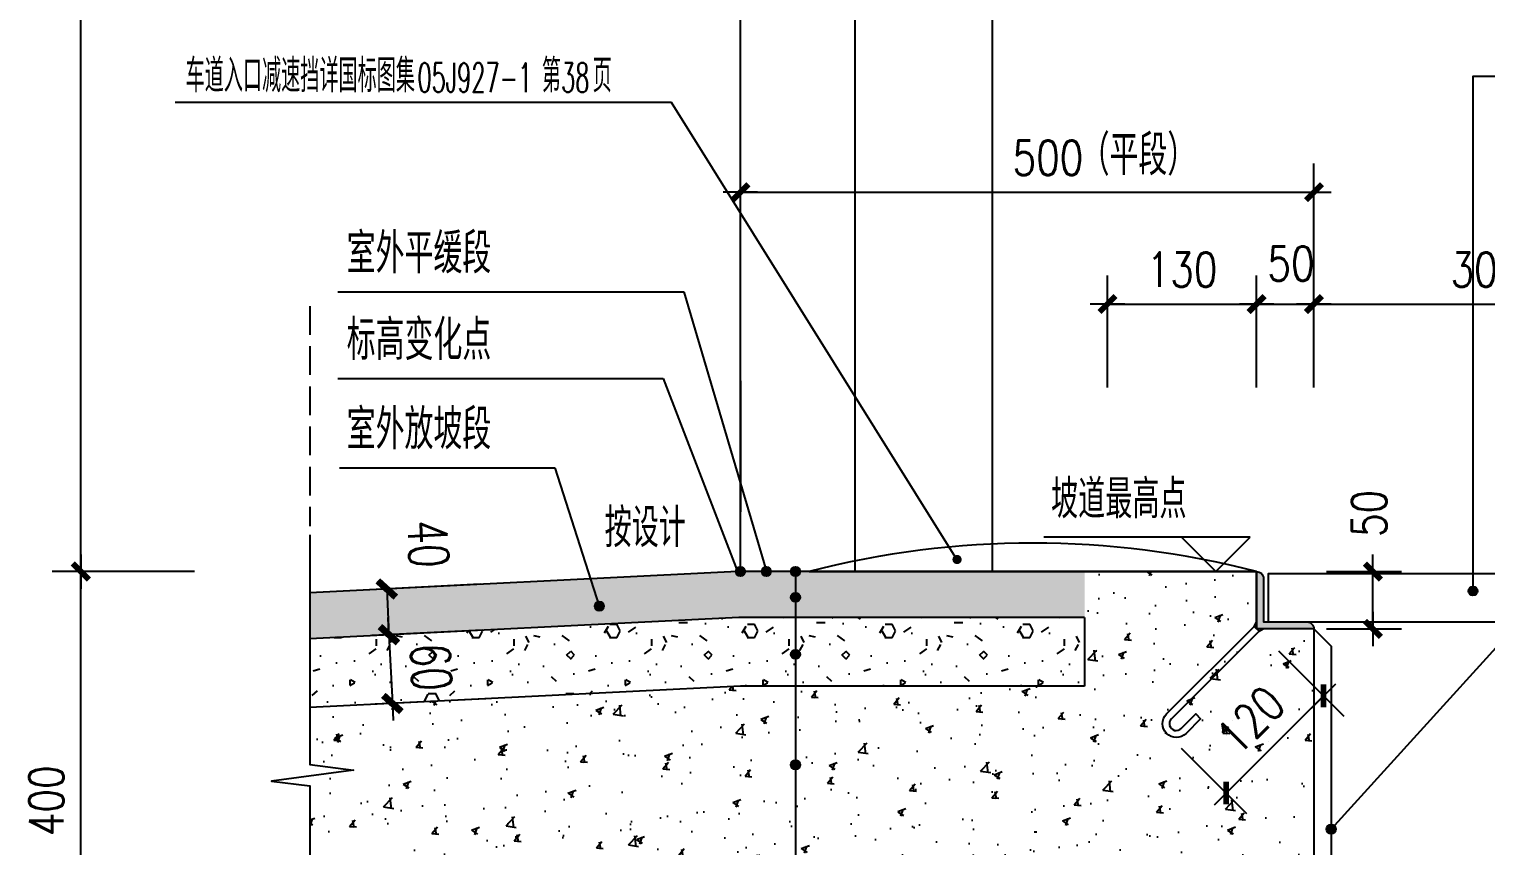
# Model space of a CAD drawing. Header units: millimetres. Extents: x 434053 to 1059003, y -2417481 to 936527.
# Drawn here: x 529602 to 530872, y -2321234 to -2320522 of the extents above; entities that cross this region are included whole.
import ezdxf

# ---------------------------------------------------------------- set-up
doc = ezdxf.new("R2010")
doc.units = ezdxf.units.MM
doc.header["$LTSCALE"] = 1000
doc.header["$MEASUREMENT"] = 0
doc.linetypes.add('DASH', pattern=[0.35, 0.25, -0.1])
doc.layers.get('Defpoints').update_dxf_attribs({"color": 6})
for name, color, linetype in [('column-1', 5, 'Continuous'), ('DIM', 3, 'Continuous'), ('DIM_LEAD', 3, 'Continuous'), ('PUB_DIM', 83, 'Continuous'), ('PUB_TEXT', 7, 'Continuous'), ('TEXT', 7, 'Continuous'), ('WALL', 5, 'Continuous'), ('剖折号', 9, 'Continuous'), ('填充', 8, 'Continuous')]:
    doc.layers.add(name, color=color, linetype=linetype)
doc.styles.add('_TCH_DIM', font='SIMPLEX.shx', dxfattribs={"width": 0.8, "height": 3, "bigfont": 'GBCBIG.shx'})
doc.styles.add('_TCH_DIM_T3', font='SIMPLEX', dxfattribs={"width": 0.705882, "bigfont": 'GBCBIG'})
doc.styles.add('DIM_FONT_T3', font='SIMPLEX.shx', dxfattribs={"width": 0.8})
doc.styles.add('HZ', font='romant', dxfattribs={"width": 0.7, "bigfont": 'hztxt3s'})
doc.styles.get("Standard").update_dxf_attribs({"font": 'gbenor.shx', "bigfont": 'gbcbig.shx'})
doc.dimstyles.new('_TCH_ARCH&&15', dxfattribs={"dimtxt": 34.425, "dimasz": 15, "dimexe": 15, "dimexo": 15, "dimgap": 18.0375, "dimtad": 1, "dimdec": 0, "dimzin": 0, "dimdsep": 46, "dimtxsty": '_TCH_DIM_T3', "dimblk": 'ARCHTICK', "dimcen": 0.09, "dimclrt": 7, "dimazin": 2, "dimtfac": 1, "dimtdec": 0, "dimtix": 1, "dimtmove": 2, "dimatfit": 3, "dimfxl": 1, "dimtolj": 1, "dimtzin": 0, "dimarcsym": 0})
doc.dimstyles.new('DIMN20$TCH&&10', dxfattribs={"dimtxt": 30, "dimasz": 0.1, "dimexe": 25, "dimexo": 30, "dimgap": 15, "dimtad": 1, "dimdec": 0, "dimzin": 0, "dimdsep": 46, "dimtxsty": 'DIM_FONT_T3', "dimblk": '_DIMX', "dimblk1": '_DIMX', "dimblk2": '_DIMX', "dimcen": 0.09, "dimclrt": 7, "dimadec": 0, "dimazin": 0, "dimtfac": 1, "dimtdec": 0, "dimtix": 1, "dimtmove": 2, "dimatfit": 3, "dimldrblk": '_DIMX', "dimfxl": 1, "dimtolj": 1, "dimtzin": 0, "dimarcsym": 0})

# ---------------------------------------------------------------- blocks, each defined once
blk = doc.blocks.new('asgdsfgf')
at = {"layer": 'DIM_LEAD'}
for p, q in [((860.9, 2449.1), (428.4, 2449.1)), ((1109.9, 2050.6), (860.9, 2449.1))]:
    blk.add_line(p, q, dxfattribs=at)
at = {"layer": 'DIM_LEAD', "const_width": 4}
blk.add_lwpolyline([(1111, 2048.9, 1), (1108.9, 2052.3, 1)], format="xyb", close=True, dxfattribs=at)
at = {"layer": 'WALL', "color": 2}
blk.add_lwpolyline([(981, 2040.1), (1371, 2040.1, 0.127304), (981, 2040.1, 4.414524)], format="xyb", dxfattribs=at)
at = {"layer": 'PUB_TEXT', "style": '_TCH_DIM'}
for s, height, width, p in [('车道入口减速挡详国标图集', 28.936, 0.8, (437.4, 2458.1)), ('第', 28.9, 0.8, (748, 2458.1)), ('05J927-1', 25.5, 0.564706, (639.6, 2458.1)), ('38', 25.5, 0.564706, (764.8, 2458.1)), ('页', 28.9, 0.8, (792.3, 2458.1))]:
    blk.add_text(s, height=height, dxfattribs=dict(at, width=width)).set_placement(p)
blk = doc.blocks.new('_DIMX')
blk.add_line((-150, 0), (150, 0))
at = {"const_width": 50}
blk.add_lwpolyline([(-70, -70), (70, 70)], dxfattribs=at)
blk = doc.blocks.new('*D100')
at = {"layer": 'Defpoints', "color": 0, "transparency": 16777216}
for p in [(1071.1, 1188.1), (1131.6, 1127.5), (986.2, 1103.2)]:
    blk.add_point(p, dxfattribs=at)
at = {"layer": 'PUB_DIM', "color": 0, "lineweight": -2, "transparency": 16777216}
for p, q in [((1092.3, 1166.8), (1149.3, 1109.8)), ((1046.8, 1042.7), (1131.5, 1127.5)), ((1007.4, 1082), (1064.4, 1025))]:
    blk.add_line(p, q, dxfattribs=at)
at = {"layer": 'PUB_DIM', "color": 0, "lineweight": -2, "transparency": 16777216, "xscale": 0.1, "yscale": 0.1, "zscale": 0.1}
for p, rotation in [((1131.6, 1127.5), 45.0000000000786), ((1046.7, 1042.7), 225.0000000000786)]:
    blk.add_blockref('_DIMX', p, dxfattribs=dict(at, rotation=rotation))
at = {"layer": 'PUB_DIM', "color": 7, "transparency": 16777216, "insert": (1068, 1106.3), "char_height": 30, "attachment_point": 5, "rotation": 45, "style": 'DIM_FONT_T3'}
blk.add_mtext('\\A1;120', dxfattribs=at)
blk = doc.blocks.new('*D103')
at = {"layer": 'Defpoints', "color": 0, "transparency": 16777216}
for p in [(48.2, 1235.9), (177.3, 1235.9), (177.3, 836.1)]:
    blk.add_point(p, dxfattribs=at)
at = {"layer": 'PUB_DIM', "color": 0, "lineweight": -2, "transparency": 16777216}
for p, q in [((147.3, 1235.9), (23.2, 1235.9)), ((48.2, 836.2), (48.2, 1235.8)), ((147.3, 836.1), (23.2, 836.1))]:
    blk.add_line(p, q, dxfattribs=at)
at = {"layer": 'PUB_DIM', "color": 0, "lineweight": -2, "transparency": 16777216, "xscale": 0.1, "yscale": 0.1, "zscale": 0.1}
for p, rotation in [((48.2, 1235.9), 90), ((48.2, 836.1), 270)]:
    blk.add_blockref('_DIMX', p, dxfattribs=dict(at, rotation=rotation))
at = {"layer": 'PUB_DIM', "color": 7, "transparency": 16777216, "insert": (18.2, 1036), "char_height": 30, "attachment_point": 5, "rotation": 90, "style": 'DIM_FONT_T3'}
blk.add_mtext('\\A1;400', dxfattribs=at)
blk = doc.blocks.new('*D104')
at = {"layer": 'Defpoints', "color": 0, "transparency": 16777216}
for p in [(48.2, 2278.1), (177.3, 2278.1), (177.3, 1235.9)]:
    blk.add_point(p, dxfattribs=at)
at = {"layer": 'PUB_DIM', "color": 0, "lineweight": -2, "transparency": 16777216}
for p, q in [((147.3, 2278.1), (23.2, 2278.1)), ((48.2, 1236), (48.2, 2278)), ((147.3, 1235.9), (23.2, 1235.9))]:
    blk.add_line(p, q, dxfattribs=at)
at = {"layer": 'PUB_DIM', "color": 0, "lineweight": -2, "transparency": 16777216, "xscale": 0.1, "yscale": 0.1, "zscale": 0.1}
for p, rotation in [((48.2, 2278.1), 90), ((48.2, 1235.9), 270)]:
    blk.add_blockref('_DIMX', p, dxfattribs=dict(at, rotation=rotation))
at = {"layer": 'PUB_DIM', "color": 7, "transparency": 16777216, "insert": (18.2, 1757), "char_height": 30, "attachment_point": 5, "rotation": 90, "style": 'DIM_FONT_T3'}
blk.add_mtext('\\A1;h', dxfattribs=at)
blk = doc.blocks.new('_ArchTick')
at = {"color": 0, "linetype": 'ByBlock', "const_width": 0.4}
blk.add_lwpolyline([(-0.5, -0.5), (0.5, 0.5)], dxfattribs=at)
blk = doc.blocks.new('*D105')
at = {"layer": 'Defpoints', "color": 0, "transparency": 16777216}
for p in [(413.3, 1185.6), (319.8, 1120.8), (416.3, 1125.6)]:
    blk.add_point(p, dxfattribs=at)
at = {"layer": 'PUB_DIM', "color": 0, "lineweight": -2, "transparency": 16777216}
for p, q in [((316.8, 1180.8), (316.1, 1195.8)), ((398.3, 1184.8), (301.9, 1180)), ((316.8, 1180.8), (319.8, 1120.8)), ((401.3, 1124.9), (304.8, 1120.1)), ((319.8, 1120.8), (320.6, 1105.9))]:
    blk.add_line(p, q, dxfattribs=at)
at = {"layer": 'PUB_DIM', "color": 0, "lineweight": -2, "transparency": 16777216, "xscale": 15, "yscale": 15, "zscale": 15}
for p, rotation in [((316.8, 1180.8), 272.8466933819821), ((319.8, 1120.8), 92.84669338198212)]:
    blk.add_blockref('_ArchTick', p, dxfattribs=dict(at, rotation=rotation))
at = {"layer": 'PUB_DIM', "color": 7, "transparency": 16777216, "insert": (353.5, 1152.6), "char_height": 34.42, "attachment_point": 5, "rotation": 272.8467, "style": '_TCH_DIM_T3'}
blk.add_mtext('\\A1;60', dxfattribs=at)
blk = doc.blocks.new('*D109')
at = {"layer": 'Defpoints', "color": 0, "transparency": 16777216}
for p in [(1104.1, 1235.9), (1174.6, 1235.9), (1104.1, 1185.9)]:
    blk.add_point(p, dxfattribs=at)
at = {"layer": 'PUB_DIM', "color": 0, "lineweight": -2, "transparency": 16777216}
for p, q in [((1134.1, 1235.9), (1199.6, 1235.9)), ((1174.6, 1186), (1174.6, 1235.8)), ((1134.1, 1185.9), (1199.6, 1185.9))]:
    blk.add_line(p, q, dxfattribs=at)
at = {"layer": 'PUB_DIM', "color": 0, "lineweight": -2, "transparency": 16777216, "xscale": 0.1, "yscale": 0.1, "zscale": 0.1}
for p, rotation in [((1174.6, 1235.9), 90), ((1174.6, 1185.9), 270)]:
    blk.add_blockref('_DIMX', p, dxfattribs=dict(at, rotation=rotation))
at = {"layer": 'PUB_DIM', "color": 7, "transparency": 16777216, "insert": (1171.3, 1286.6), "char_height": 30, "attachment_point": 5, "rotation": 90, "style": 'DIM_FONT_T3'}
blk.add_mtext('\\A1;50', dxfattribs=at)
blk = doc.blocks.new('*D110')
at = {"layer": 'Defpoints', "color": 0, "transparency": 16777216}
for p in [(1123.2, 1566.7), (623.2, 1437.3), (1123.2, 1437.3)]:
    blk.add_point(p, dxfattribs=at)
at = {"layer": 'PUB_DIM', "color": 0, "lineweight": -2, "transparency": 16777216}
for p, q in [((623.2, 1467.3), (623.2, 1591.7)), ((1123.2, 1467.3), (1123.2, 1591.7)), ((623.3, 1566.7), (1123.1, 1566.7))]:
    blk.add_line(p, q, dxfattribs=at)
at = {"layer": 'PUB_DIM', "color": 0, "lineweight": -2, "transparency": 16777216, "xscale": 0.1, "yscale": 0.1, "zscale": 0.1, "rotation": 180}
blk.add_blockref('_DIMX', (623.2, 1566.7), dxfattribs=at)
at = {"layer": 'PUB_DIM', "color": 0, "lineweight": -2, "transparency": 16777216, "xscale": 0.1, "yscale": 0.1, "zscale": 0.1}
blk.add_blockref('_DIMX', (1123.2, 1566.7), dxfattribs=at)
at = {"layer": 'PUB_DIM', "color": 7, "transparency": 16777216, "insert": (891.3, 1596.7), "char_height": 30, "attachment_point": 5, "style": 'DIM_FONT_T3'}
blk.add_mtext('\\A1;500', dxfattribs=at)
blk = doc.blocks.new('*D111')
at = {"layer": 'Defpoints', "color": 0, "transparency": 16777216}
for p in [(1073.2, 1469.2), (943.2, 1366.4), (1073.2, 1366.4)]:
    blk.add_point(p, dxfattribs=at)
at = {"layer": 'PUB_DIM', "color": 0, "lineweight": -2, "transparency": 16777216}
for p, q in [((943.2, 1396.4), (943.2, 1494.2)), ((1073.2, 1396.4), (1073.2, 1494.2)), ((943.3, 1469.2), (1073.1, 1469.2))]:
    blk.add_line(p, q, dxfattribs=at)
at = {"layer": 'PUB_DIM', "color": 0, "lineweight": -2, "transparency": 16777216, "xscale": 0.1, "yscale": 0.1, "zscale": 0.1, "rotation": 180}
blk.add_blockref('_DIMX', (943.2, 1469.2), dxfattribs=at)
at = {"layer": 'PUB_DIM', "color": 0, "lineweight": -2, "transparency": 16777216, "xscale": 0.1, "yscale": 0.1, "zscale": 0.1}
blk.add_blockref('_DIMX', (1073.2, 1469.2), dxfattribs=at)
at = {"layer": 'PUB_DIM', "color": 7, "transparency": 16777216, "insert": (1008.2, 1499.2), "char_height": 30, "attachment_point": 5, "style": 'DIM_FONT_T3'}
blk.add_mtext('\\A1;130', dxfattribs=at)
blk = doc.blocks.new('*D112')
at = {"layer": 'Defpoints', "color": 0, "transparency": 16777216}
for p in [(1123.2, 1469.2), (1073.2, 1366.4), (1123.2, 1366.4)]:
    blk.add_point(p, dxfattribs=at)
at = {"layer": 'PUB_DIM', "color": 0, "lineweight": -2, "transparency": 16777216}
for p, q in [((1073.2, 1396.4), (1073.2, 1494.2)), ((1123.2, 1396.4), (1123.2, 1494.2)), ((1073.3, 1469.2), (1123.1, 1469.2))]:
    blk.add_line(p, q, dxfattribs=at)
at = {"layer": 'PUB_DIM', "color": 0, "lineweight": -2, "transparency": 16777216, "xscale": 0.1, "yscale": 0.1, "zscale": 0.1, "rotation": 180}
blk.add_blockref('_DIMX', (1073.2, 1469.2), dxfattribs=at)
at = {"layer": 'PUB_DIM', "color": 0, "lineweight": -2, "transparency": 16777216, "xscale": 0.1, "yscale": 0.1, "zscale": 0.1}
blk.add_blockref('_DIMX', (1123.2, 1469.2), dxfattribs=at)
at = {"layer": 'PUB_DIM', "color": 7, "transparency": 16777216, "insert": (1103.2, 1504.5), "char_height": 30, "attachment_point": 5, "style": 'DIM_FONT_T3'}
blk.add_mtext('\\A1;50', dxfattribs=at)
blk = doc.blocks.new('*D116')
at = {"layer": 'Defpoints', "color": 0, "transparency": 16777216}
for p in [(1423.1, 1469.2), (1123.1, 1386.5), (1423.1, 1386.5)]:
    blk.add_point(p, dxfattribs=at)
at = {"layer": 'PUB_DIM', "color": 0, "lineweight": -2, "transparency": 16777216}
for p, q in [((1123.1, 1416.5), (1123.1, 1494.2)), ((1423.1, 1416.5), (1423.1, 1494.2)), ((1123.2, 1469.2), (1423, 1469.2))]:
    blk.add_line(p, q, dxfattribs=at)
at = {"layer": 'PUB_DIM', "color": 0, "lineweight": -2, "transparency": 16777216, "xscale": 0.1, "yscale": 0.1, "zscale": 0.1, "rotation": 180}
blk.add_blockref('_DIMX', (1123.1, 1469.2), dxfattribs=at)
at = {"layer": 'PUB_DIM', "color": 0, "lineweight": -2, "transparency": 16777216, "xscale": 0.1, "yscale": 0.1, "zscale": 0.1}
blk.add_blockref('_DIMX', (1423.1, 1469.2), dxfattribs=at)
at = {"layer": 'PUB_DIM', "color": 7, "transparency": 16777216, "insert": (1273.1, 1499.2), "char_height": 30, "attachment_point": 5, "style": 'DIM_FONT_T3'}
blk.add_mtext('\\A1;300', dxfattribs=at)
blk = doc.blocks.new('A$C33BC0537')
h = blk.add_hatch(color=256)
edge = h.paths.add_edge_path()
edge.add_arc((1073.2, 1229.9), 6, 0, 90, ccw=False)
edge.add_line((1079.2, 1229.9), (1079.2, 1191.9))
edge.add_line((1079.2, 1191.9), (1117.2, 1191.9))
edge.add_arc((1117.2, 1185.9), 6, 0, 90, ccw=False)
edge.add_line((1123.2, 1185.9), (1073.2, 1185.9))
edge.add_line((1073.2, 1185.9), (1073.2, 1235.9))
at = {"layer": 'DIM'}
h = blk.add_hatch(color=256, dxfattribs=at)
edge = h.paths.add_edge_path()
edge.add_arc((623.2, 1235.9), 4, 0, 360)
h = blk.add_hatch(color=256, dxfattribs=at)
edge = h.paths.add_edge_path()
edge.add_arc((645.8, 1235.9), 4, 0, 360)
h = blk.add_hatch(color=256, dxfattribs=at)
edge = h.paths.add_edge_path()
edge.add_arc((671.2, 1235.9), 4, 0, 360)
h = blk.add_hatch(color=256, dxfattribs=at)
edge = h.paths.add_edge_path()
edge.add_arc((1261.8, 1218.9), 4, 0, 360)
h = blk.add_hatch(color=256, dxfattribs=at)
edge = h.paths.add_edge_path()
edge.add_arc((500.2, 1205.7), 4, 0, 360)
h = blk.add_hatch(color=256, dxfattribs=at)
edge = h.paths.add_edge_path()
edge.add_arc((671.2, 1213.4), 4, 0, 360)
h = blk.add_hatch(color=256, dxfattribs=at)
edge = h.paths.add_edge_path()
edge.add_arc((671.2, 1163.7), 4, 0, 360)
h = blk.add_hatch(color=256, dxfattribs=at)
edge = h.paths.add_edge_path()
edge.add_arc((671.2, 1067.3), 4, 0, 360)
h = blk.add_hatch(color=256, dxfattribs=at)
edge = h.paths.add_edge_path()
edge.add_arc((1138.2, 1011.2), 4, 0, 360)
at = {"layer": '填充'}
h = blk.add_hatch(dxfattribs=at)
h.set_pattern_fill('加气混凝土', color=256, scale=5, style=0)
h.set_pattern_definition([(0, (-318057.92, 384360), (30, 60), [0, -60]), (0, (-318093.02, 384351.9), (30, 60), [0, -60]), (0, (-318073.52, 384351.3), (30, 60), [0, -60]), (0, (-318052.22, 384369), (30, 60), [0, -60]), (0, (-318077.12, 384348.3), (30, 60), [0, -60]), (0, (-318046.22, 384406.8), (30, 60), [0, -60]), (0, (-318064.52, 384402), (30, 60), [0, -60]), (0, (-318054.92, 384394.5), (30, 60), [0, -60]), (0, (-318103.82, 384393.3), (30, 60), [0, -60]), (0, (-318074.42, 384390.6), (30, 60), [0, -60]), (0, (-318085.82, 384375.3), (30, 60), [0, -60]), (0, (-318085.22, 384352.8), (30, 60), [0, -60]), (0, (-318062.72, 384350.4), (30, 60), [0, -60]), (0, (-318046.22, 384376.8), (30, 60), [0, -60]), (0, (-318102.32, 384367.5), (30, 60), [0, -60]), (0, (-318097.22, 384377.7), (30, 60), [0, -60]), (0, (-318073.82, 384373.5), (30, 60), [0, -60]), (0, (-318082.22, 384364.8), (30, 60), [0, -60]), (0, (-318087.02, 384384.6), (30, 60), [0, -60]), (0, (-318079.52, 384407.1), (30, 60), [0, -60]), (0, (-318099.92, 384354.9), (30, 60), [0, -60]), (0, (-318066.92, 384394.8), (30, 60), [0, -60]), (0, (-318094.82, 384395.7), (30, 60), [0, -60]), (0, (-318099.62, 384403.5), (30, 60), [0, -60]), (130.601294, (-318049.9032, 384388.017), (-149.999998343, 180.000000787), [2.6341554, -1103.7111]), (18.4349488, (-318054.189, 384389.16), (149.99999945, 59.99999956), [2.710524, -376.76279]), (90, (-318054.19, 384386.588), (30, 60), [2.5714284, -117.428565]), (161.565051, (-318051.6175, 384385.731), (-150.00000076, 59.99999553), [2.710524, -376.76279]), (53.1301023, (-318051.617, 384385.731), (30.00000006, 59.99999997), [2.857143, -297.14285]), (135, (-318049.332, 384355.16), (-30.0000036, 59.9999959), [2.424366, -167.28126]), (45, (-318052.76, 384355.16), (29.9999998, 59.9999998), [2.424366, -167.28126]), (135, (-318051.046, 384353.446), (-30.0000036, 59.9999959), [2.424366, -167.28126]), (45, (-318051.046, 384353.446), (29.9999998, 59.9999998), [2.424366, -167.28126]), (116.565051, (-318078.19, 384395.446), (-5e-06, 119.999997), [3.1943826, -63.88765]), (180, (-318079.62, 384398.3), (-30, 60), [3.4285716, -56.571425]), (63.434949, (-318084.475, 384395.446), (3e-07, 119.9999994), [3.1943826, -63.88765]), (116.565051, (-318083.046, 384392.59), (-5e-06, 119.999997), [3.1943826, -63.88765]), (0, (-318083.046, 384392.59), (30, 60), [3.4285716, -56.571425]), (63.434949, (-318079.62, 384392.59), (3e-07, 119.9999994), [3.1943826, -63.88765]), (107.102728, (-318055.6175, 384375.16), (-89.999996559, 300.000000484), [3.8861346, -1628.29025]), (143.972626, (-318056.7603, 384378.874), (-569.999992774, 419.999999525), [3.8861346, -812.202]), (180, (-318059.903, 384381.16), (-30, 60), [3.7142856, -56.28571]), (36.0273733, (-318066.7603, 384378.874), (569.999995788, 419.999995472), [3.8861346, -812.202]), (71.565051, (-318067.903, 384375.446), (90.00000046, 299.99999948), [3.6140316, -375.85928]), (107.102728, (-318066.7603, 384371.7313), (-89.999996559, 300.000000484), [3.8861346, -1628.29025]), (143.972626, (-318063.6175, 384369.4456), (-569.999992774, 419.999999525), [3.8861346, -812.202]), (0, (-318063.62, 384369.446), (30, 60), [3.7142856, -56.28571]), (36.0273733, (-318059.903, 384369.4456), (569.999995788, 419.999995472), [3.8861346, -812.202]), (71.565051, (-318056.76, 384371.731), (90.00000046, 299.99999948), [3.6140316, -375.85928]), (150.255118, (-318055.046, 384403.16), (-90.00000021, 59.99999926), [2.303502, -481.43196]), (90, (-318057.046, 384402.017), (30, 60), [2.2857144, -117.714275]), (29.7448813, (-318057.046, 384402.017), (90.00000005, 59.99999972), [2.303502, -481.43196]), (116.565051, (-318069.046, 384360.59), (-5e-06, 119.999997), [3.1943826, -63.88765]), (168.690067, (-318070.4746, 384363.4456), (-270.0000002, 59.999998494), [2.9137254, -608.96855]), (41.1859251, (-318075.6175, 384362.017), (749.999995456, 659.999994229), [3.0371844, -1272.5802]), (90, (-318075.617, 384359.16), (30, 60), [2.857143, -117.14285]), (138.814074, (-318073.3318, 384357.16), (-749.999986669, 660.000004204), [3.0371844, -1272.5802]), (16.6992442, (-318073.3318, 384357.16), (989.999992552, 299.999996858), [2.982945, -1249.85375]), (60.9453959, (-318070.4746, 384358.017), (29.99999992, 59.99999947), [2.9416086, -1232.53395]), (109.983106, (-318094.189, 384385.7313), (-150.000000565, 419.999998889), [3.3442, -1401.21975]), (155.556045, (-318095.3318, 384388.8742), (-390.000001487, 179.99999626), [3.4522986, -1446.51315]), (24.4439547, (-318101.6175, 384388.8742), (390.000000195, 179.999999134), [3.4522986, -1446.51315]), (70.0168934, (-318102.7603, 384385.7313), (150.000000452, 419.999998958), [3.3442, -1401.21975]), (109.983106, (-318101.6175, 384382.5885), (-150.000000565, 419.999998889), [3.3442, -1401.21975]), (160.016893, (-318098.4746, 384381.4456), (-150.00000009, 59.999997267), [3.3442, -698.93775]), (19.9831065, (-318098.4746, 384381.4456), (149.999999176, 59.999999905), [3.3442, -698.93775]), (70.0168934, (-318095.3318, 384382.5885), (150.000000452, 419.999998958), [3.3442, -1401.21975]), (122.005383, (-318071.903, 384380.303), (-30.00000403, 59.99999694), [2.695423, -563.3434]), (18.4349488, (-318075.903, 384381.731), (149.99999945, 59.99999956), [2.710524, -376.76279]), (90, (-318075.903, 384379.16), (30, 60), [2.5714284, -117.428565]), (161.565051, (-318073.332, 384378.303), (-150.00000076, 59.99999553), [2.710524, -376.76279]), (54.4623222, (-318073.3318, 384378.3028), (209.999999696, 299.99999955), [2.457807, -1029.82115]), (116.565051, (-318089.33, 384365.73), (-5e-06, 119.999997), [3.1943826, -63.88765]), (180, (-318090.76, 384368.59), (-30, 60), [3.142857, -56.85714]), (59.0362434, (-318095.6175, 384365.7313), (30.0000001, 59.99999971), [3.331973, -696.3822]), (120.963756, (-318093.903, 384362.874), (-30.0000041, 59.999997245), [3.331973, -696.3822]), (0, (-318093.903, 384362.874), (30, 60), [3.142857, -56.85714]), (63.434949, (-318090.76, 384362.874), (3e-07, 119.9999994), [3.1943826, -63.88765])])
h.paths.add_polyline_path([(923.2, 1195.9), (923.2, 1235.9), (620.7, 1235.9), (247.8, 1217.4), (247.8, 1177.3), (621.7, 1195.9)])
h = blk.add_hatch(dxfattribs=at)
h.set_pattern_fill('混凝土', color=256, scale=10, style=0)
h.set_pattern_definition([(50, (-353120.31, 387589.974), (71.726018, -6.2752135), [7.5, -82.5]), (355, (-353120.31, 387589.974), (-13.875133, 75.219213), [6, -66]), (100.4514, (-353114.335, 387589.45), (57.850938, 68.943954), [6.374019, -70.114211]), (46.1842, (-353120.31, 387609.97), (106.724105, -16.551901), [11.25, -123.75]), (96.6356, (-353111.42, 387608.59), (93.46627, 97.411787), [9.561029, -105.1713]), (351.1842, (-353120.31, 387609.97), (93.466195, 97.41186), [9, -99]), (21, (-353110.31, 387604.974), (59.690705, -40.261889), [7.5, -82.5]), (326, (-353110.31, 387604.974), (24.331533, 72.515005), [6, -66]), (71.4514, (-353105.34, 387601.62), (84.022263, 32.25305), [6.374019, -70.114211]), (37.5, (-353120.312, 387589.974), (1.2159855, 33.2893854), [0, -65.2, 0, -67, 0, -66.25]), (7.5, (-353120.312, 387589.974), (26.3069537, 39.4411712), [0, -38.2, 0, -63.7, 0, -25.25]), (327.5, (-353142.612, 387589.974), (53.3822436, -2.2554872), [0, -25, 0, -78, 0, -103.5]), (317.5, (-353152.61, 387589.974), (58.318617, 10.0104982), [0, -32.5, 0, -51.8, 0, -73.5])])
h.paths.add_polyline_path([(247.8, 1117.3), (623.2, 1135.9), (923.2, 1135.9), (923.2, 1235.9), (1073.2, 1235.9), (1073.2, 1185.9), (1123.2, 1185.9), (1123.2, 836.1), (1423.2, 836.1), (1423.2, 1185.9), (1473.2, 1185.9), (1473.2, 1235.9), (1614.2, 1235.9), (1623.2, 1235.1), (1623.2, 586.1), (923.2, 586.1), (923.2, 986.1), (630.6, 986.1), (247.8, 967.1)])
h = blk.add_hatch(dxfattribs=at)
h.set_pattern_fill('加气混凝土', color=256, scale=10, style=0)
h.set_pattern_definition([(0, (-318040.22, 384341.7), (60, 120), [0, -120]), (0, (-318110.42, 384325.5), (60, 120), [0, -120]), (0, (-318071.42, 384324.3), (60, 120), [0, -120]), (0, (-318028.82, 384359.7), (60, 120), [0, -120]), (0, (-318078.62, 384318.3), (60, 120), [0, -120]), (0, (-318016.82, 384435.3), (60, 120), [0, -120]), (0, (-318053.42, 384425.7), (60, 120), [0, -120]), (0, (-318034.22, 384410.7), (60, 120), [0, -120]), (0, (-318132.02, 384408.3), (60, 120), [0, -120]), (0, (-318073.22, 384402.9), (60, 120), [0, -120]), (0, (-318096.02, 384372.3), (60, 120), [0, -120]), (0, (-318094.82, 384327.3), (60, 120), [0, -120]), (0, (-318049.82, 384322.5), (60, 120), [0, -120]), (0, (-318016.82, 384375.3), (60, 120), [0, -120]), (0, (-318129.02, 384356.7), (60, 120), [0, -120]), (0, (-318118.82, 384377.1), (60, 120), [0, -120]), (0, (-318072.02, 384368.7), (60, 120), [0, -120]), (0, (-318088.82, 384351.3), (60, 120), [0, -120]), (0, (-318098.42, 384390.9), (60, 120), [0, -120]), (0, (-318083.42, 384435.9), (60, 120), [0, -120]), (0, (-318124.22, 384331.5), (60, 120), [0, -120]), (0, (-318058.22, 384411.3), (60, 120), [0, -120]), (0, (-318114.02, 384413.1), (60, 120), [0, -120]), (0, (-318123.62, 384428.7), (60, 120), [0, -120]), (130.601294, (-318024.189, 384397.7313), (-299.99999669, 360.00000157), [5.26831, -2207.4222]), (18.434949, (-318032.76, 384400.017), (299.9999989, 119.9999991), [5.421048, -753.52558]), (90, (-318032.76, 384394.874), (60, 120), [5.142857, -234.85713]), (161.565051, (-318027.617, 384393.16), (-300.0000015, 119.99999105), [5.421048, -753.52558]), (53.1301023, (-318027.617, 384393.16), (60.0000001, 120), [5.714286, -594.2857]), (135, (-318023.046, 384332.017), (-60.0000073, 119.999992), [4.848732, -334.56252]), (45, (-318029.903, 384332.017), (59.9999996, 119.9999995), [4.848732, -334.56252]), (135, (-318026.475, 384328.59), (-60.0000073, 119.999992), [4.848732, -334.56252]), (45, (-318026.475, 384328.59), (59.9999996, 119.9999995), [4.848732, -334.56252]), (116.56505, (-318080.76, 384412.59), (-1e-05, 239.999993), [6.388765, -127.7753]), (180, (-318083.62, 384418.3), (-60, 120), [6.857143, -113.14285]), (63.43495, (-318093.33, 384412.59), (5e-07, 239.999999), [6.388765, -127.7753]), (116.56505, (-318090.47, 384406.87), (-1e-05, 239.999993), [6.388765, -127.7753]), (0, (-318090.47, 384406.87), (60, 120), [6.857143, -113.14285]), (63.43495, (-318083.62, 384406.87), (5e-07, 239.999999), [6.388765, -127.7753]), (107.102728, (-318035.6175, 384372.017), (-179.99999312, 600.000000968), [7.77227, -3256.5805]), (143.972626, (-318037.903, 384379.446), (-1139.99998555, 839.99999905), [7.77227, -1624.404]), (180, (-318044.19, 384384.02), (-60, 120), [7.42857, -112.57142]), (36.0273733, (-318057.903, 384379.446), (1139.99999158, 839.99999094), [7.77227, -1624.404]), (71.565051, (-318060.189, 384372.588), (180.0000009, 599.999999), [7.228063, -751.71856]), (107.102728, (-318057.903, 384365.16), (-179.99999312, 600.000000968), [7.77227, -3256.5805]), (143.972626, (-318051.6175, 384360.5885), (-1139.99998555, 839.99999905), [7.77227, -1624.404]), (0, (-318051.62, 384360.59), (60, 120), [7.42857, -112.57142]), (36.0273733, (-318044.189, 384360.5885), (1139.99999158, 839.99999094), [7.77227, -1624.404]), (71.565051, (-318037.903, 384365.16), (180.0000009, 599.999999), [7.228063, -751.71856]), (150.255118, (-318034.475, 384428.017), (-180.00000043, 119.9999985), [4.607004, -962.86392]), (90, (-318038.475, 384425.73), (60, 120), [4.57143, -235.42855]), (29.7448813, (-318038.475, 384425.731), (180.0000001, 119.99999944), [4.607004, -962.86392]), (116.56505, (-318062.47, 384342.87), (-1e-05, 239.999993), [6.388765, -127.7753]), (168.690067, (-318065.332, 384348.588), (-540.0000004, 119.999997), [5.82745, -1217.9371]), (41.1859251, (-318075.6175, 384345.7313), (1499.99999091, 1319.99998846), [6.07437, -2545.1604]), (90, (-318075.62, 384340.02), (60, 120), [5.714286, -234.2857]), (138.814074, (-318071.046, 384336.017), (-1499.99997334, 1320.00000841), [6.07437, -2545.1604]), (16.6992442, (-318071.046, 384336.017), (1979.9999851, 599.999993716), [5.96589, -2499.7075]), (60.9453959, (-318065.332, 384337.7313), (59.99999984, 119.99999894), [5.883217, -2465.0679]), (109.983106, (-318112.7603, 384393.16), (-300.00000113, 839.999997777), [6.6884, -2802.4395]), (155.556045, (-318115.046, 384399.4456), (-780.000002973, 359.99999252), [6.904597, -2893.0263]), (24.4439547, (-318127.6175, 384399.4456), (780.00000039, 359.99999827), [6.904597, -2893.0263]), (70.0168934, (-318129.903, 384393.16), (300.000000904, 839.999997916), [6.6884, -2802.4395]), (109.983106, (-318127.6175, 384386.874), (-300.00000113, 839.999997777), [6.6884, -2802.4395]), (160.016893, (-318121.332, 384384.588), (-300.00000018, 119.99999453), [6.6884, -1397.8755]), (19.9831065, (-318121.332, 384384.588), (299.99999835, 119.9999998), [6.6884, -1397.8755]), (70.0168934, (-318115.046, 384386.874), (300.000000904, 839.999997916), [6.6884, -2802.4395]), (122.005383, (-318068.189, 384382.303), (-60.00000805, 119.99999387), [5.390846, -1126.6868]), (18.434949, (-318076.189, 384385.16), (299.9999989, 119.9999991), [5.421048, -753.52558]), (90, (-318076.19, 384380.02), (60, 120), [5.142857, -234.85713]), (161.565051, (-318071.046, 384378.303), (-300.0000015, 119.99999105), [5.421048, -753.52558]), (54.4623222, (-318071.046, 384378.303), (419.99999939, 599.9999991), [4.915614, -2059.6423]), (116.56505, (-318103.05, 384353.16), (-1e-05, 239.999993), [6.388765, -127.7753]), (180, (-318105.9, 384358.87), (-60, 120), [6.285714, -113.71428]), (59.0362434, (-318115.617, 384353.16), (60.0000002, 119.99999942), [6.663946, -1392.7644]), (120.963756, (-318112.189, 384347.446), (-60.0000082, 119.99999449), [6.663946, -1392.7644]), (0, (-318112.19, 384347.45), (60, 120), [6.285714, -113.71428]), (63.43495, (-318105.9, 384347.45), (5e-07, 239.999999), [6.388765, -127.7753])])
h.paths.add_polyline_path([(923.2, 1135.9), (923.2, 1175.9), (923.2, 1195.9), (621.7, 1195.9), (247.8, 1177.3), (247.8, 1117.3), (623.2, 1135.9)])
for p, q in [((272.1, 1479.7), (574, 1479.7)), ((574, 1479.7), (645.8, 1235.9)), ((272.1, 1404.2), (555.9, 1404.2)), ((555.9, 1404.2), (620.7, 1235.9)), ((273.6, 1326.3), (461.3, 1326.3)), ((461.3, 1326.3), (500.2, 1205.7))]:
    blk.add_line(p, q)
at = {"color": 3}
blk.add_line((1138.2, 1170.9), (1138.2, 895.3), dxfattribs=at)
for points in [[(623.2, 1235.9), (623.2, 2326.2)], [(623.2, 1402.1), (623.2, 1288)], [(1075.3, 1183.8), (1079, 1185.9)]]:
    blk.add_lwpolyline(points)
for points in [[(723.2, 2190.9), (842.8, 2190.9), (842.8, 1235.9), (723.2, 1235.9)], [(1083.2, 1191.9), (1463.2, 1191.9), (1463.2, 1233.9), (1083.2, 1233.9)]]:
    blk.add_lwpolyline(points, close=True)
at = {"linetype": 'DASH', "ltscale": 0.1}
blk.add_lwpolyline([(247.8, 1467.3), (247.8, 1275.4)], dxfattribs=at)
at = {"color": 3}
blk.add_lwpolyline([(1073.2, 1235.9, -0.414214), (1079.2, 1229.9), (1079.2, 1191.9), (1117.2, 1191.9, -0.414214), (1123.2, 1185.9), (1073.2, 1185.9)], format="xyb", close=True, dxfattribs=at)
blk.add_lwpolyline([(1011.7, 1094.7, -1), (994.7, 1111.7), (1071.1, 1188.1), (1075.3, 1183.8), (998.9, 1107.4, 1), (1007.4, 1099), (1020.2, 1111.7), (1024.4, 1107.4)], format="xyb", close=True)
blk.add_lwpolyline([(1123.2, 1185.9), (1138.2, 1170.9)], dxfattribs=at)
at = {"layer": 'column-1'}
for p, q in [((620.7, 1235.9), (247.8, 1217.4)), ((1073.2, 1235.9), (620.7, 1235.9)), ((1073.2, 1235.9), (1073.2, 1185.9)), ((621.7, 1195.9), (247.8, 1177.3)), ((923.2, 1195.9), (621.7, 1195.9)), ((923.2, 1195.9), (923.2, 1175.9)), ((1123.2, 1185.9), (1073.2, 1185.9)), ((1123.2, 1185.9), (1123.2, 836.1)), ((923.2, 1175.9), (923.2, 1135.9)), ((623.2, 1135.9), (247.8, 1117.3)), ((923.2, 1135.9), (623.2, 1135.9))]:
    blk.add_line(p, q, dxfattribs=at)
blk.add_lwpolyline([(1071.1, 1188.1), (1073.2, 1191.7)], dxfattribs=at)
at = {"layer": 'DIM'}
for centre in [(623.2, 1235.9), (645.8, 1235.9), (671.2, 1235.9), (1261.8, 1218.9), (500.2, 1205.7), (671.2, 1213.4), (671.2, 1163.7), (671.2, 1067.3), (1138.2, 1011.2)]:
    blk.add_circle(centre, 4, dxfattribs=at)
at = {"layer": 'PUB_DIM'}
for p, q in [((1067.6, 1265.9), (887.6, 1265.9)), ((1037.6, 1235.9), (1007.6, 1265.9)), ((1037.6, 1235.9), (1067.6, 1265.9))]:
    blk.add_line(p, q, dxfattribs=at)
at = {"layer": 'PUB_DIM', "transparency": 16777216}
for p, q in [((396.4, 1224.8), (299.9, 1220)), ((314.9, 1220.7), (316.8, 1180.8)), ((398.3, 1184.8), (301.9, 1180))]:
    blk.add_line(p, q, dxfattribs=at)
at = {"layer": 'PUB_DIM'}
for points in [[(1435.8, 1667.5), (1261.8, 1667.5), (1261.8, 1214.9)], [(2048.4, 1511.3), (1592, 1511.3), (1138.2, 1011.2)], [(671.2, 1235.9), (671.2, 294.6)]]:
    blk.add_lwpolyline(points, dxfattribs=at)
blk.add_lwpolyline([(584.5, 1251.8, 0, 0, 0), (528.1, 1248.2, 8, 0, 0), (498.2, 1246.4, 0, 0, 0)], format="xyseb", dxfattribs=at)
at = {"layer": '剖折号', "color": 9, "elevation": 0}
blk.add_lwpolyline([(247.8, 1268), (247.8, 1067.7), (285.8, 1062.7), (214.3, 1053), (247.8, 1048.9), (247.8, 708)], dxfattribs=at)
at = {"layer": 'PUB_DIM'}
for p, xscale, yscale, zscale, rotation in [((314.9, 1220.7), 15.00000000000001, 15.00000000000001, 15.00000000000001, 92.84669338205437), ((316.8, 1180.8), 15, 15, 15, 272.8466933820543)]:
    blk.add_blockref('_ArchTick', p, dxfattribs=dict(at, xscale=xscale, yscale=yscale, zscale=zscale, rotation=rotation))
at = {"layer": 'PUB_DIM', "color": 7, "transparency": 16777216, "insert": (351.1, 1260), "char_height": 34.42, "attachment_point": 5, "rotation": 272.8467, "style": '_TCH_DIM_T3'}
blk.add_mtext('\\A1;40', dxfattribs=at)
at = {"layer": 'PUB_TEXT', "style": 'HZ', "width": 0.7}
for s, p in [('坡道最高点', (894, 1282.2)), ('按设计', (504.8, 1257.2))]:
    blk.add_text(s, height=33.76, dxfattribs=at).set_placement(p)
at = {"layer": 'TEXT'}
for s, p in [('（平段）', (919.8, 1581.6)), ('室外平缓段', (280, 1496)), ('标高变化点', (280, 1420.4)), ('室外放坡段', (280, 1342.5))]:
    blk.add_text(s, height=35, dxfattribs=at).set_placement(p)
at = {"layer": 'PUB_DIM'}
dim = blk.add_aligned_dim(p1=(177.3, 1235.9), p2=(177.3, 2278.1), distance=129.1, text='h', dimstyle='DIMN20$TCH&&10', dxfattribs=at)
dim.commit()
dim.dimension.update_dxf_attribs({"geometry": '*D104', "text_midpoint": (18.2, 1757)})
for base, p1, p2, angle, picture, middle in [((1123.2, 1566.7), (623.2, 1437.3), (1123.2, 1437.3), 0, '*D110', (891.3, 1596.7)), ((1123.2, 1469.2), (1073.2, 1366.4), (1123.2, 1366.4), 0, '*D112', (1103.2, 1504.5)), ((1174.6, 1235.9), (1104.1, 1185.9), (1104.1, 1235.9), 90, '*D109', (1171.3, 1286.6))]:
    dim = blk.add_linear_dim(base=base, p1=p1, p2=p2, angle=angle, dimstyle='DIMN20$TCH&&10', dxfattribs=at)
    dim.commit()
    dim.dimension.update_dxf_attribs({"geometry": picture, "text_midpoint": middle, "dimtype": 129})
for p1, p2, distance, dimstyle, picture, middle in [((943.2, 1366.4), (1073.2, 1366.4), 102.8, 'DIMN20$TCH&&10', '*D111', (1008.2, 1499.2)), ((1123.1, 1386.5), (1423.1, 1386.5), 82.7, 'DIMN20$TCH&&10', '*D116', (1273.1, 1499.2)), ((177.3, 836.1), (177.3, 1235.9), 129.1, 'DIMN20$TCH&&10', '*D103', (18.2, 1036)), ((413.3, 1185.6), (416.3, 1125.6), -96.6, '_TCH_ARCH&&15', '*D105', (353.5, 1152.6)), ((986.2, 1103.2), (1071.1, 1188.1), -85.6, 'DIMN20$TCH&&10', '*D100', (1068, 1106.3))]:
    dim = blk.add_aligned_dim(p1=p1, p2=p2, distance=distance, dimstyle=dimstyle, dxfattribs=at)
    dim.commit()
    dim.dimension.update_dxf_attribs({"geometry": picture, "text_midpoint": middle})

msp = doc.modelspace()

# ---------------------------------------------------------------- block references
for name, p in [('asgdsfgf', (529300.9, -2323034.8)), ('A$C33BC0537', (529598.8, -2322230.6))]:
    msp.add_blockref(name, p)

doc.saveas('drawing.dxf')
